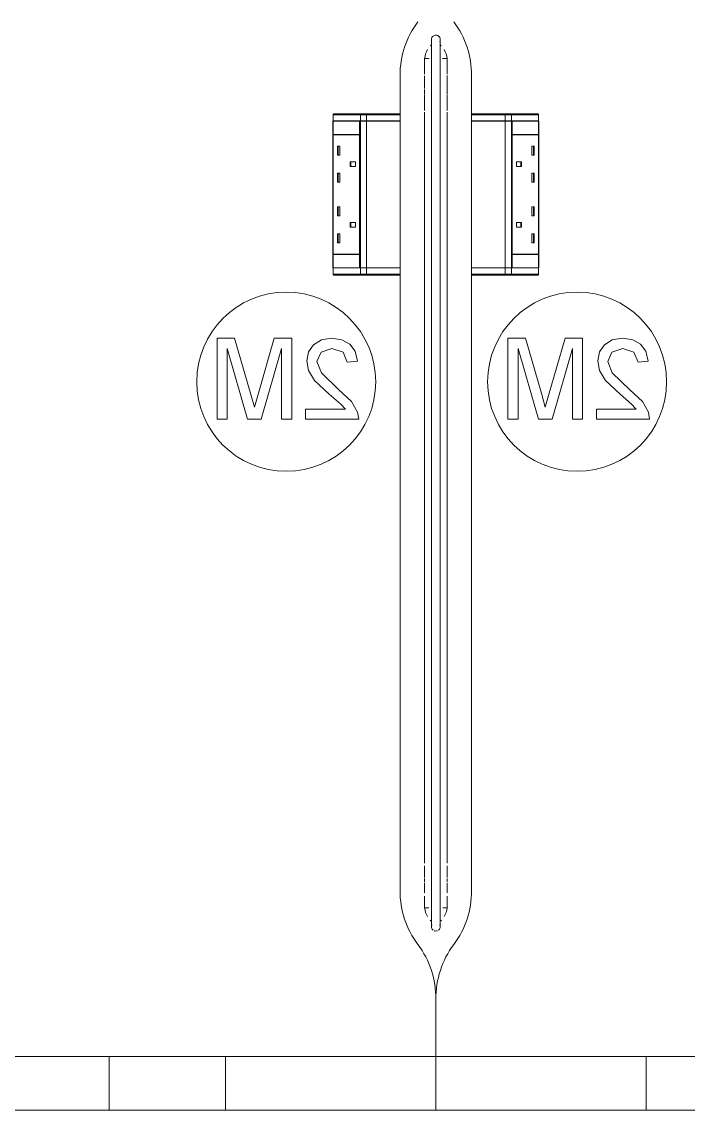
# Model space of a CAD drawing. Header units: millimetres. Extents: x 155927 to 326028, y -36033 to 97293.
# Drawn here: x 200963 to 201707, y 30008 to 31223 of the extents above; entities that cross this region are included whole.
import ezdxf

# ---------------------------------------------------------------- set-up
doc = ezdxf.new("R2010")
doc.units = ezdxf.units.MM
doc.header["$MEASUREMENT"] = 0
doc.layers.add('I-FURN', color=8, linetype='CONTINUOUS', lineweight=9)

msp = doc.modelspace()

# ---------------------------------------------------------------- linework, layer by layer
at = {"layer": 'I-FURN'}
for p, q in [((201420.4, 31202.6), (201420.4, 31202.5)), ((201420.4, 31202.5), (201420.4, 31202.4)), ((201420.4, 31202.4), (201420.4, 31202)), ((201420.4, 31202), (201420.4, 31201.6)), ((201420.4, 31201.6), (201420.4, 31201)), ((201430.4, 31202.5), (201430.4, 31202.6)), ((201430.4, 31202.6), (201430.4, 31202.6)), ((201430.4, 31202.3), (201430.4, 31202.5)), ((201430.4, 31201.9), (201430.4, 31202.3)), ((201430.4, 31201.4), (201430.4, 31201.9)), ((201430.4, 31200.8), (201430.4, 31201.4)), ((201420.4, 31201), (201420.4, 31200.3)), ((201420.4, 31200.3), (201420.4, 31199.5)), ((201420.4, 31199.5), (201420.4, 31198.5)), ((201420.4, 31198.5), (201420.4, 31197.4)), ((201420.4, 31197.4), (201420.4, 31196.2)), ((201420.4, 31196.2), (201420.4, 31194.9)), ((201420.4, 31194.9), (201420.4, 31193.5)), ((201420.4, 31193.5), (201420.4, 31191.9)), ((201420.4, 31191.9), (201420.4, 31190.3)), ((201420.4, 31190.3), (201420.4, 31188.5)), ((201430.4, 31200.1), (201430.4, 31200.8)), ((201430.4, 31199.2), (201430.4, 31200.1)), ((201430.4, 31198.2), (201430.4, 31199.2)), ((201430.4, 31197.1), (201430.4, 31198.2)), ((201430.4, 31195.9), (201430.4, 31197.1)), ((201430.4, 31194.5), (201430.4, 31195.9)), ((201430.4, 31193.1), (201430.4, 31194.5)), ((201430.4, 31191.5), (201430.4, 31193.1)), ((201430.4, 31189.8), (201430.4, 31191.5)), ((201430.4, 31188), (201430.4, 31189.8)), ((201418.1, 31181.7), (201412.9, 31181.7)), ((201412.9, 31164.1), (201412.9, 31181.7)), ((201412.9, 31176.1), (201412.9, 31177.1)), ((201420.4, 31188.5), (201420.4, 31186.6)), ((201420.4, 31186.6), (201420.4, 31184.6)), ((201420.4, 31184.6), (201420.4, 31182.5)), ((201420.4, 31182.5), (201420.4, 31180.3)), ((201420.4, 31180.3), (201420.4, 31178.1)), ((201420.4, 31178.1), (201420.4, 31175.7)), ((201430.4, 31186.1), (201430.4, 31188)), ((201430.4, 31184.1), (201430.4, 31186.1)), ((201430.4, 31182), (201430.4, 31184.1)), ((201430.4, 31179.7), (201430.4, 31182)), ((201430.4, 31177.4), (201430.4, 31179.7)), ((201430.4, 31175.1), (201430.4, 31177.4)), ((201437.9, 31181.7), (201432.7, 31181.7)), ((201437.9, 31181.7), (201437.9, 31164.1)), ((201438, 31177.1), (201438, 31176.1)), ((201420.4, 31175.7), (201420.4, 31173.3)), ((201420.4, 31173.3), (201420.4, 31170.7)), ((201420.4, 31170.7), (201420.4, 31168.1)), ((201420.4, 31168.1), (201420.4, 31165.4)), ((201420.4, 31165.4), (201420.4, 31162.7)), ((201430.4, 31172.6), (201430.4, 31175.1)), ((201430.4, 31170), (201430.4, 31172.6)), ((201430.4, 31167.4), (201430.4, 31170)), ((201430.4, 31164.7), (201430.4, 31167.4)), ((201385.4, 31118.9), (201385.4, 31162.6)), ((201385.4, 31162.6), (201385.4, 31118.9)), ((201412.9, 31148), (201412.9, 31162.2)), ((201420.4, 31162.7), (201420.4, 31159.8)), ((201420.4, 31159.8), (201420.4, 31157)), ((201420.4, 31157), (201420.4, 31154)), ((201420.4, 31154), (201420.4, 31151)), ((201430.4, 31161.9), (201430.4, 31164.7)), ((201430.4, 31159.1), (201430.4, 31161.9)), ((201430.4, 31156.2), (201430.4, 31159.1)), ((201430.4, 31153.2), (201430.4, 31156.2)), ((201430.4, 31150.2), (201430.4, 31153.2)), ((201437.9, 31162.8), (201437.9, 31146.9)), ((201465.4, 31162.6), (201465.4, 31118.9)), ((201465.4, 31118.9), (201465.4, 31162.6)), ((201412.9, 31142.2), (201412.9, 31147.1)), ((201412.9, 31123.7), (201412.9, 31141.5)), ((201420.4, 31151), (201420.4, 31148)), ((201420.4, 31148), (201420.4, 31144.9)), ((201420.4, 31144.9), (201420.4, 31141.8)), ((201420.4, 31141.8), (201420.4, 31138.6)), ((201430.4, 31147.2), (201430.4, 31150.2)), ((201430.4, 31144.1), (201430.4, 31147.2)), ((201430.4, 31140.9), (201430.4, 31144.1)), ((201430.4, 31137.8), (201430.4, 31140.9)), ((201437.9, 31141.5), (201437.9, 31123.7)), ((201438, 31147.1), (201438, 31142.2)), ((201420.4, 31138.6), (201420.4, 31135.5)), ((201420.4, 31135.5), (201420.4, 31132.3)), ((201420.4, 31132.3), (201420.4, 31129)), ((201420.4, 31129), (201420.4, 31125.8)), ((201430.4, 31134.6), (201430.4, 31137.8)), ((201430.4, 31131.4), (201430.4, 31134.6)), ((201430.4, 31128.2), (201430.4, 31131.4)), ((201310.6, 31118.9), (201310.6, 31111.9)), ((201310.6, 31118.9), (201310.8, 31118.9)), ((201310.6, 31118.9), (201310.6, 31111.9)), ((201310.6, 31111.9), (201310.6, 31118.9)), ((201310.8, 31118.9), (201341.1, 31118.9)), ((201310.8, 31118.9), (201310.8, 31111.9)), ((201310.9, 31119.7), (201311, 31119.7)), ((201341.9, 31119.9), (201311.6, 31119.9)), ((201341.9, 31119.9), (201311.6, 31119.9)), ((201341.1, 31118.9), (201348, 31118.9)), ((201341.1, 31118.9), (201341.1, 31111.9)), ((201341.9, 31119.9), (201380.4, 31119.9)), ((201347.4, 31119.9), (201341.9, 31119.9)), ((201384.4, 31119.9), (201347.4, 31119.9)), ((201348, 31118.9), (201385.4, 31118.9)), ((201348, 31118.9), (201348, 31111.9)), ((201380.4, 31119.9), (201380.4, 31118.9)), ((201380.4, 31119.9), (201384.4, 31119.9)), ((201385.4, 31111.9), (201385.4, 31118.9)), ((201385.4, 31118.9), (201385.4, 31111.9)), ((201412.9, 30283.5), (201412.9, 31121.7)), ((201420.4, 31125.8), (201420.4, 31122.6)), ((201420.4, 31122.6), (201420.4, 31121.7)), ((201420.4, 31121.7), (201420.4, 30283.5)), ((201430.4, 31124.9), (201430.4, 31128.2)), ((201430.4, 31121.7), (201430.4, 31124.9)), ((201430.4, 30283.5), (201430.4, 31121.7)), ((201438, 31121.7), (201438, 30283.5)), ((201465.4, 31118.9), (201465.4, 31111.9)), ((201465.4, 31118.9), (201502.9, 31118.9)), ((201465.4, 31118.9), (201465.4, 31111.9)), ((201466.4, 31119.9), (201466.4, 31119.9)), ((201503.5, 31119.9), (201466.4, 31119.9)), ((201466.4, 31119.9), (201470.4, 31119.9)), ((201470.4, 31118.9), (201470.4, 31119.9)), ((201470.4, 31119.9), (201509, 31119.9)), ((201502.9, 31118.9), (201509.8, 31118.9)), ((201502.9, 31118.9), (201502.9, 31111.9)), ((201509, 31119.9), (201503.5, 31119.9)), ((201539.3, 31119.9), (201509, 31119.9)), ((201539.3, 31119.9), (201509, 31119.9)), ((201509.8, 31118.9), (201540.1, 31118.9)), ((201509.8, 31118.9), (201509.8, 31111.9)), ((201539.9, 31119.7), (201539.9, 31119.7)), ((201540.1, 31118.9), (201540.3, 31118.9)), ((201540.1, 31118.9), (201540.1, 31111.9)), ((201540.3, 31111.9), (201540.3, 31118.9)), ((201540.3, 31111.9), (201540.3, 31118.9)), ((201540.3, 31111.9), (201540.3, 31118.9)), ((201310.4, 31096.8), (201310.4, 31111.8)), ((201310.4, 31111.8), (201340.2, 31111.8)), ((201310.6, 31111.9), (201310.8, 31111.9)), ((201310.6, 31111.8), (201310.6, 30947.9)), ((201310.8, 31111.9), (201341.1, 31111.9)), ((201340.2, 31111.8), (201340.2, 31096.8)), ((201340.4, 31096.8), (201340.4, 31111.8)), ((201340.4, 31111.8), (201341.1, 31111.8)), ((201341.1, 31111.9), (201348, 31111.9)), ((201348, 31111.8), (201341.1, 31111.8)), ((201341.1, 31111.8), (201341.1, 30947.9)), ((201348, 31111.9), (201385.4, 31111.9)), ((201385.4, 31111.8), (201348, 31111.8)), ((201348, 31111.8), (201348, 30947.9)), ((201385.4, 30947.9), (201385.4, 31111.8)), ((201385.4, 31111.8), (201385.4, 30947.9)), ((201465.4, 31111.9), (201502.9, 31111.9)), ((201465.4, 31111.8), (201465.4, 30947.9)), ((201465.4, 30947.9), (201465.4, 31111.8)), ((201502.9, 31111.8), (201465.4, 31111.8)), ((201502.9, 31111.9), (201509.8, 31111.9)), ((201502.9, 30947.9), (201502.9, 31111.8)), ((201509.8, 31111.8), (201502.9, 31111.8)), ((201510.6, 31111.8), (201508.2, 31111.8)), ((201509.8, 31111.9), (201540.1, 31111.9)), ((201509.8, 30947.9), (201509.8, 31111.8)), ((201509.8, 31111.8), (201510.4, 31111.8)), ((201510.4, 31111.8), (201510.4, 31096.8)), ((201510.6, 31096.8), (201510.6, 31111.8)), ((201510.6, 31111.8), (201540.5, 31111.8)), ((201540.1, 31111.9), (201540.3, 31111.9)), ((201540.3, 30947.9), (201540.3, 31111.8)), ((201540.5, 31111.8), (201540.5, 31096.8)), ((201340.2, 31096.8), (201310.4, 31096.8)), ((201310.4, 31096.3), (201340.2, 31096.3)), ((201310.4, 30963.3), (201310.4, 31096.3)), ((201310.8, 31096.3), (201310.8, 31096.8)), ((201340.2, 31096.3), (201340.2, 30963.3)), ((201340.4, 30963.3), (201340.4, 31096.3)), ((201510.4, 31096.3), (201510.4, 30963.3)), ((201540.5, 31096.8), (201510.6, 31096.8)), ((201510.6, 30963.3), (201510.6, 31096.3)), ((201540.5, 31096.3), (201510.6, 31096.3)), ((201540.1, 31096.8), (201540.1, 31096.3)), ((201540.5, 31096.3), (201540.5, 30963.3)), ((201315.4, 31083.7), (201315.4, 31073.7)), ((201315.4, 31083.7), (201318.3, 31083.7)), ((201316.2, 31083.7), (201316.2, 31073.7)), ((201318.3, 31083.7), (201318.3, 31073.7)), ((201535.4, 31083.7), (201532.6, 31083.7)), ((201532.6, 31073.7), (201532.6, 31083.7)), ((201534.7, 31073.7), (201534.7, 31083.7)), ((201535.4, 31073.7), (201535.4, 31083.7)), ((201315.4, 31073.7), (201318.3, 31073.7)), ((201535.4, 31073.7), (201532.6, 31073.7)), ((201329.8, 31066.2), (201329.8, 31061.2)), ((201335.5, 31066.2), (201329.8, 31066.2)), ((201329.8, 31061.2), (201335.5, 31061.2)), ((201330.5, 31066.2), (201330.5, 31061.2)), ((201335.5, 31061.2), (201335.5, 31066.2)), ((201521.1, 31066.2), (201515.4, 31066.2)), ((201515.4, 31061.2), (201515.4, 31066.2)), ((201521.1, 31061.2), (201515.4, 31061.2)), ((201520.4, 31061.2), (201520.4, 31066.2)), ((201521.1, 31061.2), (201521.1, 31066.2)), ((201315.4, 31053.7), (201315.4, 31043.7)), ((201315.4, 31053.7), (201318.3, 31053.7)), ((201315.4, 31043.7), (201318.3, 31043.7)), ((201316.2, 31053.7), (201316.2, 31043.7)), ((201318.3, 31053.7), (201318.3, 31043.7)), ((201535.4, 31053.7), (201532.6, 31053.7)), ((201532.6, 31043.7), (201532.6, 31053.7)), ((201535.4, 31043.7), (201532.6, 31043.7)), ((201534.7, 31043.7), (201534.7, 31053.7)), ((201535.4, 31043.7), (201535.4, 31053.7)), ((201315.4, 31016), (201315.4, 31006)), ((201315.4, 31016), (201318.3, 31016)), ((201316.2, 31016), (201316.2, 31006)), ((201318.3, 31016), (201318.3, 31006)), ((201535.4, 31016), (201532.6, 31016)), ((201532.6, 31006), (201532.6, 31016)), ((201534.7, 31006), (201534.7, 31016)), ((201535.4, 31006), (201535.4, 31016)), ((201315.4, 31006), (201318.3, 31006)), ((201329.8, 30998.5), (201329.8, 30993.5)), ((201329.8, 30998.5), (201335.5, 30998.5)), ((201330.5, 30998.5), (201330.5, 30993.5)), ((201335.5, 30998.5), (201335.5, 30993.5)), ((201515.4, 30998.5), (201515.4, 30993.5)), ((201521.1, 30998.5), (201515.4, 30998.5)), ((201520.4, 30993.5), (201520.4, 30998.5)), ((201521.1, 30993.5), (201521.1, 30998.5)), ((201535.4, 31006), (201532.6, 31006)), ((201315.4, 30986), (201315.4, 30976)), ((201315.4, 30986), (201318.3, 30986)), ((201316.2, 30986), (201316.2, 30976)), ((201318.3, 30986), (201318.3, 30976)), ((201329.8, 30993.5), (201335.5, 30993.5)), ((201515.4, 30993.5), (201521.1, 30993.5)), ((201535.4, 30986), (201532.6, 30986)), ((201532.6, 30976), (201532.6, 30986)), ((201534.7, 30976), (201534.7, 30986)), ((201535.4, 30976), (201535.4, 30986)), ((201315.4, 30976), (201318.3, 30976)), ((201535.4, 30976), (201532.6, 30976)), ((201310.4, 30963.3), (201340.2, 30963.3)), ((201310.4, 30962.8), (201340.2, 30962.8)), ((201310.4, 30947.8), (201310.4, 30962.8)), ((201310.8, 30962.8), (201310.8, 30963.3)), ((201340.2, 30962.8), (201340.2, 30947.8)), ((201340.4, 30947.9), (201340.4, 30962.8)), ((201510.4, 30962.8), (201510.4, 30947.9)), ((201540.5, 30963.3), (201510.6, 30963.3)), ((201510.6, 30947.8), (201510.6, 30962.8)), ((201510.6, 30962.8), (201540.5, 30962.8)), ((201540.1, 30963.3), (201540.1, 30962.8)), ((201540.5, 30962.8), (201540.5, 30947.8)), ((201340.2, 30947.8), (201310.4, 30947.8)), ((201310.6, 30947.8), (201310.6, 30940.8)), ((201310.8, 30947.8), (201310.6, 30947.8)), ((201310.6, 30947.8), (201310.6, 30940.8)), ((201310.6, 30947.8), (201310.6, 30940.8)), ((201310.8, 30940.8), (201310.8, 30947.8)), ((201341.1, 30947.8), (201310.8, 30947.8)), ((201340.2, 30947.8), (201342.7, 30947.8)), ((201341.1, 30947.9), (201340.4, 30947.9)), ((201341.1, 30947.9), (201348, 30947.9)), ((201341.1, 30940.8), (201341.1, 30947.8)), ((201348, 30947.8), (201341.1, 30947.8)), ((201348, 30947.9), (201385.4, 30947.9)), ((201348, 30940.8), (201348, 30947.8)), ((201385.4, 30947.8), (201348, 30947.8)), ((201385.4, 30940.8), (201385.4, 30947.8)), ((201385.4, 30940.8), (201385.4, 30947.8)), ((201465.4, 30947.9), (201502.9, 30947.9)), ((201465.4, 30947.8), (201465.4, 30940.8)), ((201465.4, 30940.8), (201465.4, 30947.8)), ((201502.9, 30947.8), (201465.4, 30947.8)), ((201502.9, 30947.9), (201509.8, 30947.9)), ((201502.9, 30940.8), (201502.9, 30947.8)), ((201509.8, 30947.8), (201502.9, 30947.8)), ((201510.4, 30947.9), (201509.8, 30947.9)), ((201509.8, 30940.8), (201509.8, 30947.8)), ((201540.1, 30947.8), (201509.8, 30947.8)), ((201540.5, 30947.8), (201510.6, 30947.8)), ((201540.1, 30940.8), (201540.1, 30947.8)), ((201540.3, 30947.8), (201540.1, 30947.8)), ((201540.3, 30940.8), (201540.3, 30947.8)), ((201540.3, 30940.8), (201540.3, 30947.8)), ((201540.3, 30947.8), (201540.3, 30940.8)), ((201310.8, 30940.8), (201310.6, 30940.8)), ((201341.1, 30940.8), (201310.8, 30940.8)), ((201311, 30940), (201310.9, 30940)), ((201311.6, 30939.8), (201341.9, 30939.8)), ((201311.6, 30939.8), (201341.9, 30939.8)), ((201348, 30940.8), (201341.1, 30940.8)), ((201380.4, 30939.8), (201341.9, 30939.8)), ((201341.9, 30939.8), (201347.4, 30939.8)), ((201347.4, 30939.8), (201384.4, 30939.8)), ((201385.4, 30940.8), (201348, 30940.8)), ((201380.4, 30940.8), (201380.4, 30939.8)), ((201384.4, 30939.8), (201380.4, 30939.8)), ((201384.4, 30939.8), (201384.4, 30939.8)), ((201385.4, 30252.6), (201385.4, 30940.8)), ((201385.4, 30940.8), (201385.4, 30252.6)), ((201465.4, 30940.8), (201465.4, 30252.6)), ((201465.4, 30252.6), (201465.4, 30940.8)), ((201502.9, 30940.8), (201465.4, 30940.8)), ((201470.4, 30939.8), (201466.4, 30939.8)), ((201466.4, 30939.8), (201503.5, 30939.8)), ((201470.4, 30939.8), (201470.4, 30940.8)), ((201509, 30939.8), (201470.4, 30939.8)), ((201509.8, 30940.8), (201502.9, 30940.8)), ((201503.5, 30939.8), (201509, 30939.8)), ((201509, 30939.8), (201539.3, 30939.8)), ((201509, 30939.8), (201539.3, 30939.8)), ((201540.1, 30940.8), (201509.8, 30940.8)), ((201539.9, 30940), (201539.9, 30940)), ((201540.3, 30940.8), (201540.1, 30940.8)), ((201200.5, 30869.3), (201181, 30869.3)), ((201181, 30869.3), (201181, 30778.9)), ((201218.7, 30806.7), (201200.5, 30869.3)), ((201244.9, 30869.3), (201226.4, 30805.6)), ((201264.4, 30869.3), (201244.9, 30869.3)), ((201264.4, 30778.9), (201264.4, 30869.3)), ((201288.8, 30862.1), (201283.2, 30854)), ((201297.6, 30867.5), (201288.8, 30862.1)), ((201309, 30869.3), (201297.6, 30867.5)), ((201320.4, 30867.7), (201309, 30869.3)), ((201329.2, 30862.8), (201320.4, 30867.7)), ((201335.1, 30854.8), (201329.2, 30862.8)), ((201525.5, 30869.3), (201506, 30869.3)), ((201506, 30869.3), (201506, 30778.9)), ((201543.7, 30806.7), (201525.5, 30869.3)), ((201569.9, 30869.3), (201551.4, 30805.6)), ((201589.4, 30869.3), (201569.9, 30869.3)), ((201589.4, 30778.9), (201589.4, 30869.3)), ((201613.8, 30862.1), (201608.2, 30854)), ((201622.6, 30867.5), (201613.8, 30862.1)), ((201634, 30869.3), (201622.6, 30867.5)), ((201645.4, 30867.7), (201634, 30869.3)), ((201654.2, 30862.8), (201645.4, 30867.7)), ((201660.1, 30854.8), (201654.2, 30862.8)), ((201192.3, 30778.9), (201192.3, 30858)), ((201192.3, 30858), (201215, 30778.9)), ((201230.4, 30778.9), (201253.1, 30858)), ((201253.1, 30858), (201253.1, 30778.9)), ((201283.2, 30854), (201281.3, 30844.1)), ((201292.6, 30843.4), (201297.2, 30853.8)), ((201297.2, 30853.8), (201309.3, 30858)), ((201309.3, 30858), (201321.8, 30853.9)), ((201321.8, 30853.9), (201326.5, 30842.5)), ((201337.8, 30843.9), (201335.1, 30854.8)), ((201517.3, 30778.9), (201517.3, 30858)), ((201517.3, 30858), (201540, 30778.9)), ((201555.4, 30778.9), (201578.1, 30858)), ((201578.1, 30858), (201578.1, 30778.9)), ((201608.2, 30854), (201606.3, 30844.1)), ((201617.6, 30843.4), (201622.2, 30853.8)), ((201622.2, 30853.8), (201634.3, 30858)), ((201634.3, 30858), (201646.8, 30853.9)), ((201646.8, 30853.9), (201651.5, 30842.5)), ((201662.8, 30843.9), (201660.1, 30854.8)), ((201281.3, 30844.1), (201283.3, 30833.4)), ((201297.5, 30830.6), (201292.6, 30843.4)), ((201326.5, 30842.5), (201337.8, 30843.9)), ((201606.3, 30844.1), (201608.3, 30833.4)), ((201622.5, 30830.6), (201617.6, 30843.4)), ((201651.5, 30842.5), (201662.8, 30843.9)), ((201283.3, 30833.4), (201290, 30822.3)), ((201317, 30811.8), (201297.5, 30830.6)), ((201608.3, 30833.4), (201615, 30822.3)), ((201642, 30811.8), (201622.5, 30830.6)), ((201290, 30822.3), (201306.2, 30806.8)), ((201615, 30822.3), (201631.2, 30806.8)), ((201222.7, 30792.3), (201218.7, 30806.7)), ((201226.4, 30805.6), (201222.7, 30792.3)), ((201306.2, 30806.8), (201319.2, 30795.9)), ((201331.2, 30798.7), (201317, 30811.8)), ((201547.7, 30792.3), (201543.7, 30806.7)), ((201551.4, 30805.6), (201547.7, 30792.3)), ((201631.2, 30806.8), (201644.2, 30795.9)), ((201656.2, 30798.7), (201642, 30811.8)), ((201279.9, 30790.2), (201279.9, 30778.9)), ((201324.3, 30790.2), (201279.9, 30790.2)), ((201319.2, 30795.9), (201324.3, 30790.2)), ((201338, 30786.7), (201331.2, 30798.7)), ((201604.9, 30790.2), (201604.9, 30778.9)), ((201649.3, 30790.2), (201604.9, 30790.2)), ((201644.2, 30795.9), (201649.3, 30790.2)), ((201663, 30786.7), (201656.2, 30798.7)), ((201181, 30778.9), (201192.3, 30778.9)), ((201215, 30778.9), (201230.4, 30778.9)), ((201253.1, 30778.9), (201264.4, 30778.9)), ((201279.9, 30778.9), (201339.2, 30778.9)), ((201339.2, 30778.9), (201338, 30786.7)), ((201506, 30778.9), (201517.3, 30778.9)), ((201540, 30778.9), (201555.4, 30778.9)), ((201578.1, 30778.9), (201589.4, 30778.9)), ((201604.9, 30778.9), (201664.2, 30778.9)), ((201664.2, 30778.9), (201663, 30786.7)), ((201412.9, 30267.3), (201412.9, 30280.6)), ((201420.4, 30283.5), (201420.4, 30280.7)), ((201420.4, 30280.7), (201420.4, 30277.9)), ((201420.4, 30277.9), (201420.4, 30275)), ((201430.4, 30282.8), (201430.4, 30283.5)), ((201430.4, 30279.9), (201430.4, 30282.8)), ((201430.4, 30277.1), (201430.4, 30279.9)), ((201437.9, 30280.6), (201437.9, 30267.3)), ((201412.9, 30262.4), (201412.9, 30266.4)), ((201420.4, 30275), (201420.4, 30272.2)), ((201420.4, 30272.2), (201420.4, 30269.4)), ((201420.4, 30269.4), (201420.4, 30266.7)), ((201420.4, 30266.7), (201420.4, 30263.9)), ((201430.4, 30274.3), (201430.4, 30277.1)), ((201430.4, 30271.5), (201430.4, 30274.3)), ((201430.4, 30268.7), (201430.4, 30271.5)), ((201430.4, 30265.9), (201430.4, 30268.7)), ((201430.4, 30263.2), (201430.4, 30265.9)), ((201438, 30266.4), (201438, 30262.4)), ((201412.9, 30250.1), (201412.9, 30261.6)), ((201420.4, 30263.9), (201420.4, 30261.2)), ((201420.4, 30261.2), (201420.4, 30258.5)), ((201420.4, 30258.5), (201420.4, 30255.9)), ((201420.4, 30255.9), (201420.4, 30253.3)), ((201430.4, 30260.5), (201430.4, 30263.2)), ((201430.4, 30257.8), (201430.4, 30260.5)), ((201430.4, 30255.2), (201430.4, 30257.8)), ((201430.4, 30252.6), (201430.4, 30255.2)), ((201437.9, 30261.6), (201437.9, 30250.1)), ((201412.9, 30238.5), (201412.9, 30246.6)), ((201420.4, 30253.3), (201420.4, 30250.8)), ((201420.4, 30250.8), (201420.4, 30248.3)), ((201420.4, 30248.3), (201420.4, 30245.9)), ((201420.4, 30245.9), (201420.4, 30243.5)), ((201420.4, 30243.5), (201420.4, 30241.2)), ((201430.4, 30250.1), (201430.4, 30252.6)), ((201430.4, 30247.6), (201430.4, 30250.1)), ((201430.4, 30245.2), (201430.4, 30247.6)), ((201430.4, 30242.9), (201430.4, 30245.2)), ((201430.4, 30240.6), (201430.4, 30242.9)), ((201437.9, 30246.6), (201437.9, 30238.5)), ((201412.9, 30237.3), (201412.9, 30238.2)), ((201412.9, 30233.5), (201412.9, 30236.9)), ((201412.9, 30233.5), (201417.5, 30233.5)), ((201420.4, 30241.2), (201420.4, 30238.9)), ((201420.4, 30238.9), (201420.4, 30236.8)), ((201420.4, 30236.8), (201420.4, 30234.7)), ((201420.4, 30234.7), (201420.4, 30232.7)), ((201420.4, 30232.7), (201420.4, 30230.7)), ((201420.4, 30230.7), (201420.4, 30228.9)), ((201430.4, 30238.3), (201430.4, 30240.6)), ((201430.4, 30236.2), (201430.4, 30238.3)), ((201430.4, 30234.1), (201430.4, 30236.2)), ((201430.4, 30232.1), (201430.4, 30234.1)), ((201430.4, 30230.2), (201430.4, 30232.1)), ((201430.4, 30228.4), (201430.4, 30230.2)), ((201433.4, 30233.5), (201437.9, 30233.5)), ((201437.9, 30236.9), (201437.9, 30233.5)), ((201438, 30238.2), (201438, 30237.3)), ((201420.4, 30228.9), (201420.4, 30227.1)), ((201420.4, 30227.1), (201420.4, 30225.4)), ((201420.4, 30225.4), (201420.4, 30223.9)), ((201420.4, 30223.9), (201420.4, 30222.4)), ((201420.4, 30222.4), (201420.4, 30221)), ((201420.4, 30221), (201420.4, 30219.7)), ((201420.4, 30219.7), (201420.4, 30218.5)), ((201420.4, 30218.5), (201420.4, 30217.4)), ((201420.4, 30217.4), (201420.4, 30216.5)), ((201430.4, 30226.6), (201430.4, 30228.4)), ((201430.4, 30225), (201430.4, 30226.6)), ((201430.4, 30223.4), (201430.4, 30225)), ((201430.4, 30222), (201430.4, 30223.4)), ((201430.4, 30220.6), (201430.4, 30222)), ((201430.4, 30219.4), (201430.4, 30220.6)), ((201430.4, 30218.2), (201430.4, 30219.4)), ((201430.4, 30217.2), (201430.4, 30218.2)), ((201430.4, 30216.2), (201430.4, 30217.2)), ((201420.4, 30216.5), (201420.4, 30215.6)), ((201420.4, 30215.6), (201420.4, 30214.8)), ((201420.4, 30214.8), (201420.4, 30214.2)), ((201420.4, 30214.2), (201420.4, 30213.6)), ((201420.4, 30213.6), (201420.4, 30213.2)), ((201420.4, 30213.2), (201420.4, 30212.9)), ((201420.4, 30212.9), (201420.4, 30212.7)), ((201420.4, 30212.7), (201420.4, 30212.6)), ((201420.4, 30212.6), (201420.4, 30212.6)), ((201430.4, 30215.4), (201430.4, 30216.2)), ((201430.4, 30214.6), (201430.4, 30215.4)), ((201430.4, 30214), (201430.4, 30214.6)), ((201430.4, 30213.5), (201430.4, 30214)), ((201430.4, 30213.1), (201430.4, 30213.5)), ((201430.4, 30212.8), (201430.4, 30213.1)), ((201430.4, 30212.7), (201430.4, 30212.8)), ((201430.4, 30212.6), (201430.4, 30212.7)), ((201425.4, 30007.6), (201425.4, 30131.5)), ((201425.4, 30131.5), (201425.4, 30007.6)), ((201425.4, 30131.5), (201425.4, 30007.6)), ((201425.4, 30007.6), (201425.4, 30131.5)), ((200625.4, 30067.6), (201060.4, 30067.6)), ((202185.4, 30067.6), (200665.4, 30067.6)), ((201060.4, 30067.6), (201190.4, 30067.6)), ((201060.4, 30007.6), (201060.4, 30067.6)), ((201060.4, 30007.6), (201060.4, 30067.6)), ((201190.4, 30067.6), (201660.4, 30067.6)), ((201190.4, 30007.6), (201190.4, 30067.6)), ((201190.4, 30007.6), (201190.4, 30067.6)), ((201660.4, 30067.6), (201790.8, 30067.6)), ((201660.4, 30007.6), (201660.4, 30067.6)), ((201660.4, 30007.6), (201660.4, 30067.6)), ((200625.4, 30007.6), (201425.4, 30007.6)), ((201425.4, 30007.6), (200625.4, 30007.6)), ((201060.4, 30007.6), (200625.4, 30007.6)), ((200665.4, 30007.6), (202185.4, 30007.6)), ((201190.4, 30007.6), (201060.4, 30007.6)), ((201660.4, 30007.6), (201190.4, 30007.6)), ((201425.4, 30007.6), (202225.4, 30007.6)), ((202225.4, 30007.6), (201425.4, 30007.6)), ((201790.8, 30007.6), (201660.4, 30007.6))]:
    msp.add_line(p, q, dxfattribs=at)
at = {"layer": 'I-FURN', "flags": 128}
for points in [[(201310.6, 31118.9), (201310.6, 31118.9), (201310.6, 31119), (201310.6, 31119), (201310.6, 31119.1), (201310.6, 31119.1), (201310.6, 31119.1), (201310.6, 31119.2), (201310.6, 31119.2), (201310.7, 31119.3), (201310.7, 31119.3), (201310.7, 31119.3), (201310.7, 31119.4), (201310.7, 31119.4)], [(201347.4, 31119.9), (201347.3, 31119.9), (201347.1, 31119.9), (201347, 31119.9), (201346.9, 31119.9), (201346.7, 31119.9), (201346.6, 31119.9), (201346.4, 31119.9), (201346.3, 31119.9), (201346.1, 31119.9), (201345.9, 31119.9), (201345.8, 31119.9), (201345.6, 31119.9), (201345.5, 31119.9), (201345.3, 31119.9), (201345.2, 31119.9), (201345, 31119.9), (201344.8, 31119.9), (201344.7, 31119.9), (201344.5, 31119.9), (201344.4, 31119.9), (201344.2, 31119.9), (201344, 31119.9), (201343.9, 31119.9), (201343.7, 31119.9), (201343.6, 31119.9), (201343.4, 31119.9), (201343.3, 31119.9), (201343.2, 31119.9), (201343, 31119.9), (201342.9, 31119.9), (201342.8, 31119.9), (201342.6, 31119.9), (201342.5, 31119.9), (201342.4, 31119.9), (201342.3, 31119.9), (201342.2, 31119.9), (201342.1, 31119.9), (201342, 31119.9), (201341.9, 31119.9)], [(201384.4, 31119.9), (201384.2, 31119.9), (201383.7, 31119.9), (201383.2, 31119.9), (201382.5, 31119.9), (201381.7, 31119.9), (201380.7, 31119.9), (201379.7, 31119.9), (201378.5, 31119.9), (201377.1, 31119.9), (201375.7, 31119.9), (201374.1, 31119.9), (201372.4, 31119.9), (201370.6, 31119.9), (201368.6, 31119.9), (201366.6, 31119.9), (201364.4, 31119.9), (201362.2, 31119.9), (201359.8, 31119.9), (201357.4, 31119.9), (201354.8, 31119.9), (201352.2, 31119.9), (201349.5, 31119.9), (201347.4, 31119.9)], [(201380.4, 31119.9), (201380.6, 31119.9), (201380.8, 31119.9), (201380.9, 31119.9), (201381.1, 31119.9), (201381.2, 31119.9), (201381.4, 31119.9), (201381.5, 31119.9), (201381.7, 31119.9), (201381.9, 31119.9), (201382, 31119.9), (201382.1, 31119.9), (201382.3, 31119.9), (201382.4, 31119.9), (201382.6, 31119.9), (201382.7, 31119.9), (201382.8, 31119.9), (201383, 31119.9), (201383.1, 31119.9), (201383.2, 31119.9), (201383.3, 31119.9), (201383.4, 31119.9), (201383.5, 31119.9), (201383.6, 31119.9), (201383.7, 31119.9), (201383.8, 31119.9), (201383.9, 31119.9), (201384, 31119.9), (201384, 31119.9), (201384.1, 31119.9), (201384.2, 31119.9), (201384.2, 31119.9), (201384.3, 31119.9), (201384.3, 31119.9), (201384.4, 31119.9), (201384.4, 31119.9), (201384.4, 31119.9), (201384.4, 31119.9), (201384.4, 31119.9), (201384.4, 31119.9)], [(201384.4, 31119.9), (201384.5, 31119.9), (201384.5, 31119.9), (201384.6, 31119.9), (201384.6, 31119.9), (201384.6, 31119.9), (201384.7, 31119.9), (201384.7, 31119.9), (201384.8, 31119.9), (201384.8, 31119.8), (201384.8, 31119.8), (201384.9, 31119.8), (201384.9, 31119.8), (201384.9, 31119.8), (201385, 31119.8), (201385, 31119.7), (201385, 31119.7), (201385.1, 31119.7), (201385.1, 31119.7), (201385.1, 31119.6), (201385.2, 31119.6), (201385.2, 31119.6), (201385.2, 31119.5), (201385.2, 31119.5), (201385.3, 31119.5), (201385.3, 31119.4), (201385.3, 31119.4), (201385.3, 31119.4), (201385.3, 31119.3), (201385.4, 31119.3), (201385.4, 31119.3), (201385.4, 31119.2), (201385.4, 31119.2), (201385.4, 31119.2), (201385.4, 31119.1), (201385.4, 31119.1), (201385.4, 31119), (201385.4, 31119), (201385.4, 31119), (201385.4, 31118.9), (201385.4, 31118.9)], [(201384.4, 31119.9), (201384.4, 31119.9), (201384.4, 31119.9)], [(201465.4, 31118.9), (201465.4, 31118.9), (201465.4, 31119), (201465.4, 31119), (201465.4, 31119.1), (201465.4, 31119.1), (201465.5, 31119.1), (201465.5, 31119.2), (201465.5, 31119.2), (201465.5, 31119.3), (201465.5, 31119.3), (201465.5, 31119.3), (201465.5, 31119.4), (201465.6, 31119.4), (201465.6, 31119.4), (201465.6, 31119.5), (201465.6, 31119.5), (201465.6, 31119.5), (201465.7, 31119.6), (201465.7, 31119.6), (201465.7, 31119.6), (201465.8, 31119.7), (201465.8, 31119.7), (201465.8, 31119.7), (201465.8, 31119.7), (201465.9, 31119.8), (201465.9, 31119.8), (201466, 31119.8), (201466, 31119.8), (201466, 31119.8), (201466.1, 31119.8), (201466.1, 31119.9), (201466.1, 31119.9), (201466.2, 31119.9), (201466.2, 31119.9), (201466.3, 31119.9), (201466.3, 31119.9), (201466.3, 31119.9), (201466.4, 31119.9), (201466.4, 31119.9), (201466.4, 31119.9)], [(201503.5, 31119.9), (201500.7, 31119.9), (201498, 31119.9), (201495.4, 31119.9), (201492.8, 31119.9), (201490.4, 31119.9), (201488.1, 31119.9), (201485.9, 31119.9), (201483.7, 31119.9), (201481.7, 31119.9), (201479.8, 31119.9), (201478, 31119.9), (201476.4, 31119.9), (201474.8, 31119.9), (201473.4, 31119.9), (201472.1, 31119.9), (201470.9, 31119.9), (201469.9, 31119.9), (201468.9, 31119.9), (201468.2, 31119.9), (201467.5, 31119.9), (201467, 31119.9), (201466.6, 31119.9), (201466.4, 31119.9)], [(201466.4, 31119.9), (201466.4, 31119.9), (201466.4, 31119.9), (201466.5, 31119.9), (201466.5, 31119.9), (201466.5, 31119.9), (201466.5, 31119.9), (201466.6, 31119.9), (201466.6, 31119.9), (201466.7, 31119.9), (201466.7, 31119.9), (201466.8, 31119.9), (201466.9, 31119.9), (201467, 31119.9), (201467, 31119.9), (201467.1, 31119.9), (201467.2, 31119.9), (201467.3, 31119.9), (201467.4, 31119.9), (201467.5, 31119.9), (201467.6, 31119.9), (201467.8, 31119.9), (201467.9, 31119.9), (201468, 31119.9), (201468.1, 31119.9), (201468.3, 31119.9), (201468.4, 31119.9), (201468.5, 31119.9), (201468.7, 31119.9), (201468.8, 31119.9), (201469, 31119.9), (201469.1, 31119.9), (201469.3, 31119.9), (201469.4, 31119.9), (201469.6, 31119.9), (201469.7, 31119.9), (201469.9, 31119.9), (201470.1, 31119.9), (201470.2, 31119.9), (201470.4, 31119.9), (201470.4, 31119.9)], [(201509, 31119.9), (201508.9, 31119.9), (201508.8, 31119.9), (201508.7, 31119.9), (201508.6, 31119.9), (201508.5, 31119.9), (201508.4, 31119.9), (201508.2, 31119.9), (201508.1, 31119.9), (201508, 31119.9), (201507.8, 31119.9), (201507.7, 31119.9), (201507.6, 31119.9), (201507.4, 31119.9), (201507.3, 31119.9), (201507.1, 31119.9), (201507, 31119.9), (201506.8, 31119.9), (201506.7, 31119.9), (201506.5, 31119.9), (201506.3, 31119.9), (201506.2, 31119.9), (201506, 31119.9), (201505.9, 31119.9), (201505.7, 31119.9), (201505.6, 31119.9), (201505.4, 31119.9), (201505.2, 31119.9), (201505.1, 31119.9), (201504.9, 31119.9), (201504.8, 31119.9), (201504.6, 31119.9), (201504.5, 31119.9), (201504.3, 31119.9), (201504.2, 31119.9), (201504, 31119.9), (201503.9, 31119.9), (201503.7, 31119.9), (201503.6, 31119.9), (201503.5, 31119.9)], [(201540.1, 31119.4), (201540.2, 31119.4), (201540.2, 31119.3), (201540.2, 31119.3), (201540.2, 31119.3), (201540.2, 31119.2), (201540.2, 31119.2), (201540.2, 31119.2), (201540.2, 31119.1), (201540.3, 31119.1), (201540.3, 31119), (201540.3, 31119), (201540.3, 31119), (201540.3, 31118.9), (201540.3, 31118.9)], [(201310.7, 30940.3), (201310.7, 30940.3), (201310.7, 30940.4), (201310.7, 30940.4), (201310.7, 30940.4), (201310.6, 30940.5), (201310.6, 30940.5), (201310.6, 30940.5), (201310.6, 30940.6), (201310.6, 30940.6), (201310.6, 30940.7), (201310.6, 30940.7), (201310.6, 30940.7), (201310.6, 30940.8), (201310.6, 30940.8)], [(201341.9, 30939.8), (201342, 30939.8), (201342.1, 30939.8), (201342.2, 30939.8), (201342.3, 30939.8), (201342.4, 30939.8), (201342.5, 30939.8), (201342.6, 30939.8), (201342.8, 30939.8), (201342.9, 30939.8), (201343, 30939.8), (201343.2, 30939.8), (201343.3, 30939.8), (201343.4, 30939.8), (201343.6, 30939.8), (201343.7, 30939.8), (201343.9, 30939.8), (201344, 30939.8), (201344.2, 30939.8), (201344.4, 30939.8), (201344.5, 30939.8), (201344.7, 30939.8), (201344.8, 30939.8), (201345, 30939.8), (201345.2, 30939.8), (201345.3, 30939.8), (201345.5, 30939.8), (201345.6, 30939.8), (201345.8, 30939.8), (201345.9, 30939.8), (201346.1, 30939.8), (201346.3, 30939.8), (201346.4, 30939.8), (201346.6, 30939.8), (201346.7, 30939.8), (201346.9, 30939.8), (201347, 30939.8), (201347.1, 30939.8), (201347.3, 30939.8), (201347.4, 30939.8)], [(201347.4, 30939.8), (201350.2, 30939.8), (201352.9, 30939.8), (201355.5, 30939.8), (201358, 30939.8), (201360.5, 30939.8), (201362.8, 30939.8), (201365, 30939.8), (201367.1, 30939.8), (201369.2, 30939.8), (201371.1, 30939.8), (201372.8, 30939.8), (201374.5, 30939.8), (201376.1, 30939.8), (201377.5, 30939.8), (201378.8, 30939.8), (201380, 30939.8), (201381, 30939.8), (201381.9, 30939.8), (201382.7, 30939.8), (201383.4, 30939.8), (201383.9, 30939.8), (201384.2, 30939.8), (201384.4, 30939.8)], [(201384.4, 30939.8), (201384.4, 30939.8), (201384.4, 30939.8), (201384.4, 30939.8), (201384.4, 30939.8), (201384.4, 30939.8), (201384.3, 30939.8), (201384.3, 30939.8), (201384.2, 30939.8), (201384.2, 30939.8), (201384.1, 30939.8), (201384.1, 30939.8), (201384, 30939.8), (201383.9, 30939.8), (201383.8, 30939.8), (201383.7, 30939.8), (201383.6, 30939.8), (201383.6, 30939.8), (201383.4, 30939.8), (201383.3, 30939.8), (201383.2, 30939.8), (201383.1, 30939.8), (201383, 30939.8), (201382.9, 30939.8), (201382.7, 30939.8), (201382.6, 30939.8), (201382.5, 30939.8), (201382.3, 30939.8), (201382.2, 30939.8), (201382, 30939.8), (201381.9, 30939.8), (201381.7, 30939.8), (201381.6, 30939.8), (201381.4, 30939.8), (201381.3, 30939.8), (201381.1, 30939.8), (201381, 30939.8), (201380.8, 30939.8), (201380.6, 30939.8), (201380.5, 30939.8), (201380.4, 30939.8)], [(201385.4, 30940.8), (201385.4, 30940.7), (201385.4, 30940.7), (201385.4, 30940.7), (201385.4, 30940.6), (201385.4, 30940.6), (201385.4, 30940.6), (201385.4, 30940.5), (201385.4, 30940.5), (201385.4, 30940.4), (201385.4, 30940.4), (201385.3, 30940.4), (201385.3, 30940.3), (201385.3, 30940.3), (201385.3, 30940.3), (201385.3, 30940.2), (201385.2, 30940.2), (201385.2, 30940.2), (201385.2, 30940.1), (201385.2, 30940.1), (201385.1, 30940.1), (201385.1, 30940), (201385.1, 30940), (201385, 30940), (201385, 30940), (201385, 30939.9), (201384.9, 30939.9), (201384.9, 30939.9), (201384.9, 30939.9), (201384.8, 30939.9), (201384.8, 30939.9), (201384.8, 30939.8), (201384.7, 30939.8), (201384.7, 30939.8), (201384.7, 30939.8), (201384.6, 30939.8), (201384.6, 30939.8), (201384.5, 30939.8), (201384.5, 30939.8), (201384.5, 30939.8), (201384.4, 30939.8)], [(201466.4, 30939.8), (201466.4, 30939.8), (201466.3, 30939.8), (201466.3, 30939.8), (201466.3, 30939.8), (201466.2, 30939.8), (201466.2, 30939.8), (201466.1, 30939.8), (201466.1, 30939.8), (201466.1, 30939.9), (201466, 30939.9), (201466, 30939.9), (201466, 30939.9), (201465.9, 30939.9), (201465.9, 30939.9), (201465.9, 30940), (201465.8, 30940), (201465.8, 30940), (201465.8, 30940), (201465.7, 30940.1), (201465.7, 30940.1), (201465.7, 30940.1), (201465.7, 30940.2), (201465.6, 30940.2), (201465.6, 30940.2), (201465.6, 30940.2), (201465.6, 30940.3), (201465.5, 30940.3), (201465.5, 30940.4), (201465.5, 30940.4), (201465.5, 30940.4), (201465.5, 30940.5), (201465.5, 30940.5), (201465.5, 30940.5), (201465.4, 30940.6), (201465.4, 30940.6), (201465.4, 30940.7), (201465.4, 30940.7), (201465.4, 30940.7), (201465.4, 30940.8), (201465.4, 30940.8)], [(201470.4, 30939.8), (201470.3, 30939.8), (201470.1, 30939.8), (201469.9, 30939.8), (201469.8, 30939.8), (201469.6, 30939.8), (201469.5, 30939.8), (201469.3, 30939.8), (201469.2, 30939.8), (201469, 30939.8), (201468.9, 30939.8), (201468.7, 30939.8), (201468.6, 30939.8), (201468.4, 30939.8), (201468.3, 30939.8), (201468.2, 30939.8), (201468, 30939.8), (201467.9, 30939.8), (201467.8, 30939.8), (201467.7, 30939.8), (201467.6, 30939.8), (201467.4, 30939.8), (201467.3, 30939.8), (201467.2, 30939.8), (201467.1, 30939.8), (201467.1, 30939.8), (201467, 30939.8), (201466.9, 30939.8), (201466.8, 30939.8), (201466.8, 30939.8), (201466.7, 30939.8), (201466.6, 30939.8), (201466.6, 30939.8), (201466.5, 30939.8), (201466.5, 30939.8), (201466.5, 30939.8), (201466.5, 30939.8), (201466.4, 30939.8), (201466.4, 30939.8), (201466.4, 30939.8)], [(201466.4, 30939.8), (201466.4, 30939.8), (201466.4, 30939.8)], [(201466.4, 30939.8), (201466.7, 30939.8), (201467.1, 30939.8), (201467.7, 30939.8), (201468.4, 30939.8), (201469.2, 30939.8), (201470.1, 30939.8), (201471.2, 30939.8), (201472.4, 30939.8), (201473.7, 30939.8), (201475.2, 30939.8), (201476.8, 30939.8), (201478.5, 30939.8), (201480.3, 30939.8), (201482.2, 30939.8), (201484.3, 30939.8), (201486.4, 30939.8), (201488.7, 30939.8), (201491, 30939.8), (201493.5, 30939.8), (201496.1, 30939.8), (201498.7, 30939.8), (201501.4, 30939.8), (201503.5, 30939.8)], [(201503.5, 30939.8), (201503.6, 30939.8), (201503.7, 30939.8), (201503.9, 30939.8), (201504, 30939.8), (201504.2, 30939.8), (201504.3, 30939.8), (201504.5, 30939.8), (201504.6, 30939.8), (201504.8, 30939.8), (201504.9, 30939.8), (201505.1, 30939.8), (201505.2, 30939.8), (201505.4, 30939.8), (201505.6, 30939.8), (201505.7, 30939.8), (201505.9, 30939.8), (201506, 30939.8), (201506.2, 30939.8), (201506.3, 30939.8), (201506.5, 30939.8), (201506.7, 30939.8), (201506.8, 30939.8), (201507, 30939.8), (201507.1, 30939.8), (201507.3, 30939.8), (201507.4, 30939.8), (201507.6, 30939.8), (201507.7, 30939.8), (201507.8, 30939.8), (201508, 30939.8), (201508.1, 30939.8), (201508.2, 30939.8), (201508.4, 30939.8), (201508.5, 30939.8), (201508.6, 30939.8), (201508.7, 30939.8), (201508.8, 30939.8), (201508.9, 30939.8), (201509, 30939.8)], [(201540.3, 30940.8), (201540.3, 30940.7), (201540.3, 30940.7), (201540.3, 30940.7), (201540.3, 30940.6), (201540.2, 30940.6), (201540.2, 30940.6), (201540.2, 30940.5), (201540.2, 30940.5), (201540.2, 30940.4), (201540.2, 30940.4), (201540.2, 30940.4), (201540.2, 30940.3), (201540.1, 30940.3)]]:
    msp.add_lwpolyline(points, dxfattribs=at)
at = {"layer": 'I-FURN'}
for centre, radius, start, end in [((201485.4, 31162.6), 100, 143.1301, 180), ((201485.4, 31162.6), 100, 143.1301, 180), ((201365.4, 31162.6), 100, 0, 36.8699), ((201365.4, 31162.6), 100, 0, 36.8699), ((201425.4, 31202.6), 5, 338.1748, 186.9152), ((201436.4, 31179.4), 23.6, 149.1436, 174.3336), ((201425.4, 31189.8), 8.51, 125.5405, 136.5486), ((201425.4, 31189.8), 8.51, 43.4514, 54.4595), ((201414.5, 31179.4), 23.6, 5.6664, 30.8564), ((201258.3, 30820.8), 100, 0, 180), ((201583.3, 30820.8), 100, 0, 180), ((201258.3, 30820.8), 100, 180, 0), ((201583.3, 30820.8), 100, 180, 0), ((201485.4, 30252.6), 100, 180, 216.8699), ((201485.4, 30252.6), 100, 180, 216.8699), ((201365.4, 30252.6), 100, 323.1301, 0), ((201365.4, 30252.6), 100, 323.1301, 0), ((201436.4, 30235.9), 23.6, 185.6664, 210.8564), ((201414.5, 30235.9), 23.6, 329.1436, 354.3336), ((201425.4, 30225.5), 8.51, 223.4514, 234.4595), ((201425.4, 30225.5), 8.51, 305.5405, 316.5486), ((201425.4, 30212.6), 5, 158.1748, 232.7249), ((201425.4, 30212.6), 5, 247.635, 292.365), ((201425.4, 30212.6), 5, 307.2751, 21.8252), ((201325.4, 30132.6), 100, 359.3744, 36.8699), ((201325.4, 30132.6), 100, 359.3744, 36.8699), ((201525.5, 30132.6), 100, 143.1301, 180.6256), ((201525.5, 30132.6), 100, 143.1301, 180.6256)]:
    msp.add_arc(centre, radius, start, end, dxfattribs=at)
for centre, major_axis, ratio, start_param, end_param in [((201311.6, 31118.9), (0, 1), 0.819152, 0, 1.570796), ((201341.9, 31118.9), (0, -1), 0.819152, 3.141593, 4.712389), ((201347.4, 31118.9), (0, -1), 0.56467, 1.570796, 3.141593), ((201384.4, 31118.9), (0, -1), 0.998113, 1.570796, 3.141593), ((201466.4, 31118.9), (0, 1), 0.998113, 0, 1.570796), ((201503.5, 31118.9), (0, 1), 0.56467, 0, 1.570796), ((201509, 31118.9), (0, 1), 0.819152, 4.712389, 6.283185), ((201539.3, 31118.9), (0, 1), 0.819152, 4.712389, 6.283185), ((201311.6, 30940.8), (0, -1), 0.819152, 4.712389, 6.283185), ((201341.9, 30940.8), (0, -1), 0.819152, 4.712389, 6.283185), ((201347.4, 30940.8), (0, -1), 0.56467, 0, 1.570796), ((201384.4, 30940.8), (0, -1), 0.998113, 0, 1.570796), ((201466.4, 30940.8), (0, 1), 0.998113, 1.570796, 3.141593), ((201503.5, 30940.8), (0, 1), 0.56467, 1.570796, 3.141593), ((201509, 30940.8), (0, 1), 0.819152, 3.141593, 4.712389), ((201539.3, 30940.8), (0, -1), 0.819152, 0, 1.570796)]:
    msp.add_ellipse(centre, major_axis=major_axis, ratio=ratio, start_param=start_param, end_param=end_param, dxfattribs=at)

doc.saveas('drawing.dxf')
